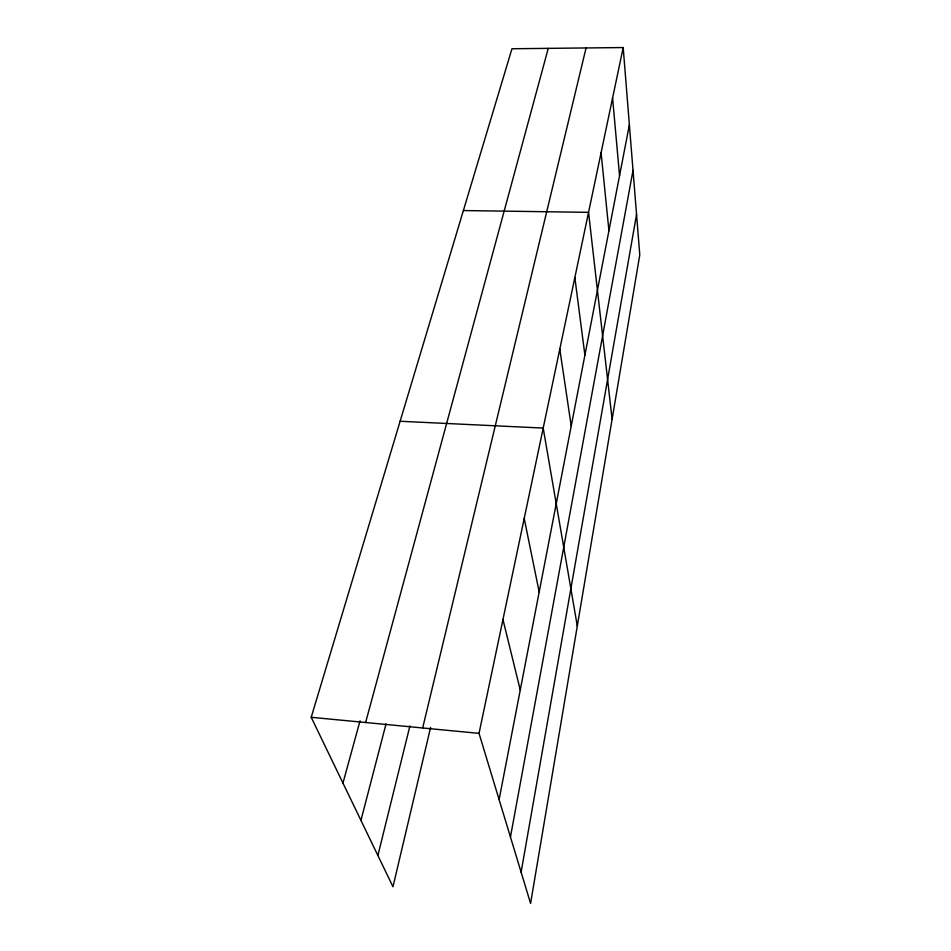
<?xml version="1.0" encoding="UTF-8"?>
<svg xmlns="http://www.w3.org/2000/svg" width="951" height="951" viewBox="0 0 951 951"><rect width="100%" height="100%" fill="white"/><g stroke="black" fill="none" stroke-linecap="round" stroke-linejoin="round"><path stroke-width="1.43" d="M521.112 872.186L636.552 214.498M510.449 837.023L633.021 170.372M499.109 799.601L629.372 124.819M623.19 47.55L639.785 254.832L530.587 903.45L479.031 733.364L623.19 47.55L511.971 48.751L311.215 717.304L392.977 886.772L430.613 727.408M422.672 727.967L586.066 47.954M377.88 855.496L409.94 725.851M360.94 820.38L386.035 723.877M365.624 722.51L548.251 48.358M342.954 783.101L360.025 720.834M463.387 210.551L588.55 212.346L612.111 419.201M400.109 421.257L543.199 428.081L577.293 625.996M311.215 717.304L479.031 733.364M502.96 619.517L520.256 690.081M524.215 518.426L539.181 592.021M559.794 349.124L571.23 426.024M574.844 277.537L584.901 355.175M601.08 152.719L608.937 230.677M612.587 97.977L619.553 175.697"/></g></svg>
